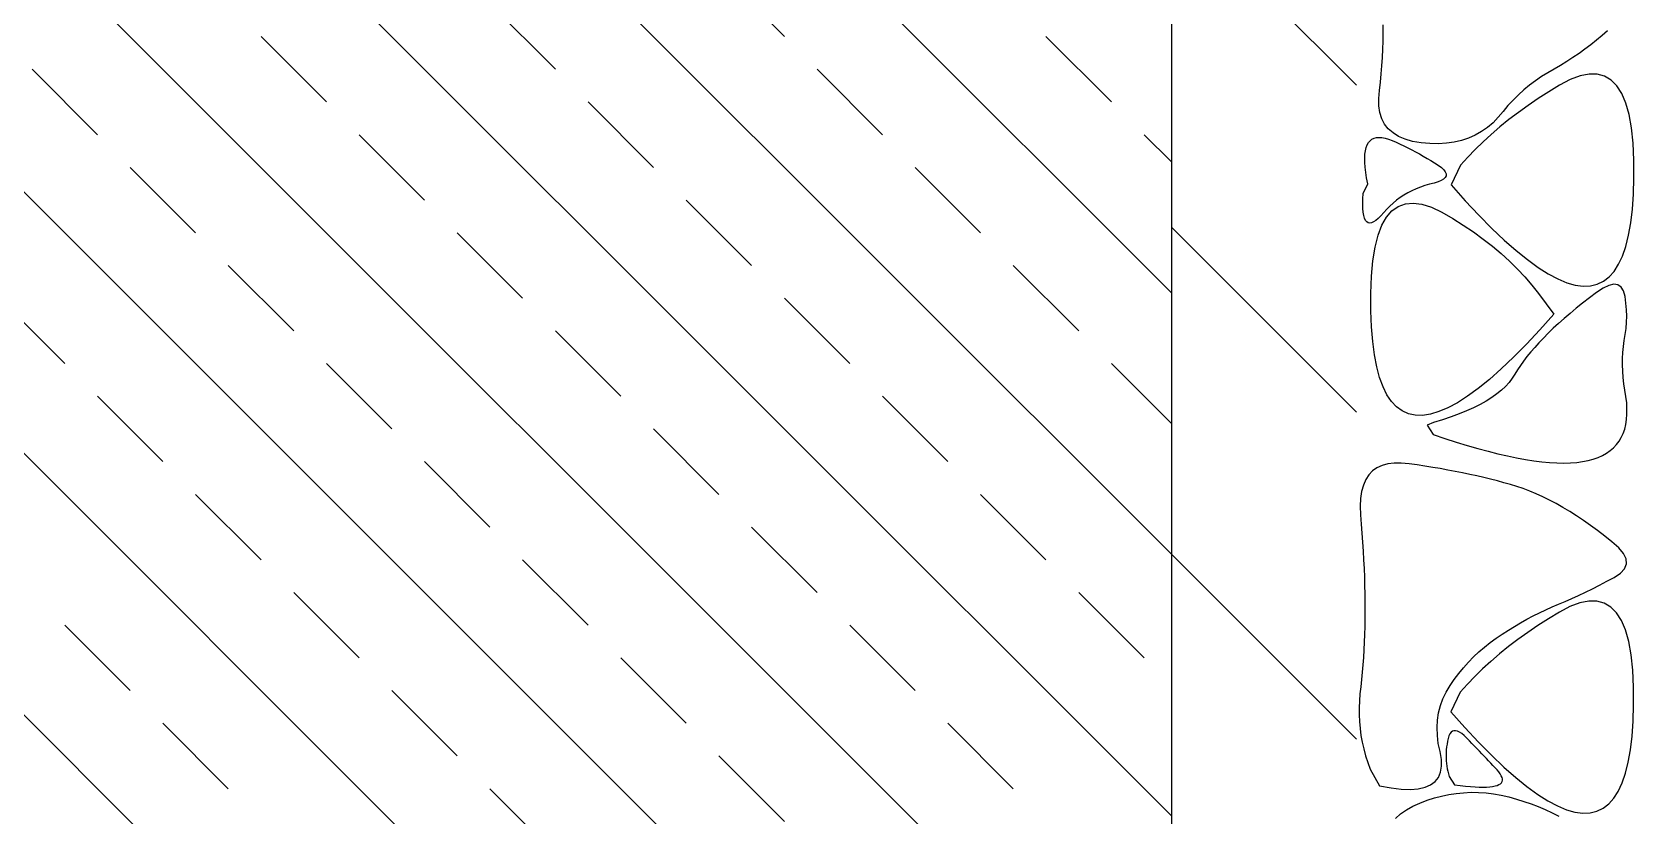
# Model space of a CAD drawing. Header units: metres. Extents: x -220 to 294, y -29 to 18.
# Drawn here: x 234.984 to 237.149, y 12.622 to 13.682 of the extents above; entities that cross this region are included whole.
import ezdxf

# ---------------------------------------------------------------- set-up
doc = ezdxf.new("R2010")
doc.units = ezdxf.units.M
doc.header["$MEASUREMENT"] = 0
doc.layers.add('Rota', color=7, linetype='Continuous')
doc.layers.add('Tarama', color=7, linetype='Continuous')

msp = doc.modelspace()

# ---------------------------------------------------------------- linework, layer by layer
at = {"layer": 'Rota', "color": 7, "linetype": 'Continuous', "lineweight": -3}
msp.add_line((236.5238, 15.0424), (236.5238, 6.2242), dxfattribs=at)
at = {"layer": 'Tarama', "color": 58, "linetype": 'Continuous', "lineweight": -3}
for p, q in [((236.5238, 13.3294), (234.8109, 15.0424)), ((236.5238, 12.9759), (234.7738, 14.7259)), ((236.5238, 12.6223), (234.7738, 14.3723)), ((236.5238, 12.2688), (234.7738, 14.0188)), ((236.7738, 13.6098), (236.5238, 13.8598)), ((236.0009, 13.6756), (235.9125, 13.764)), ((235.6915, 13.6314), (235.6031, 13.7198)), ((236.5238, 11.9152), (234.7738, 13.6652)), ((235.3822, 13.5872), (235.2938, 13.6756)), ((236.4428, 13.5872), (236.3544, 13.6756)), ((235.0728, 13.543), (234.9844, 13.6314)), ((236.1335, 13.543), (236.0451, 13.6314)), ((235.8241, 13.4988), (235.7357, 13.5872)), ((235.5148, 13.4546), (235.4264, 13.543)), ((236.5238, 13.5062), (236.487, 13.543)), ((235.2054, 13.4104), (235.117, 13.4988)), ((236.2661, 13.4104), (236.1777, 13.4988)), ((235.9567, 13.3662), (235.8683, 13.4546)), ((235.6473, 13.322), (235.5589, 13.4104)), ((236.7738, 13.1678), (236.5238, 13.4178)), ((235.338, 13.2779), (235.2496, 13.3662)), ((236.3986, 13.2779), (236.3102, 13.3662)), ((236.5238, 11.5617), (234.7738, 13.3117)), ((235.0286, 13.2337), (234.9402, 13.322)), ((236.0893, 13.2337), (236.0009, 13.322)), ((235.7799, 13.1895), (235.6915, 13.2779)), ((235.4706, 13.1453), (235.3822, 13.2337)), ((236.5238, 13.1527), (236.4428, 13.2337)), ((235.1612, 13.1011), (235.0728, 13.1895)), ((236.2219, 13.1011), (236.1335, 13.1895)), ((235.9125, 13.0569), (235.8241, 13.1453)), ((235.6031, 13.0127), (235.5148, 13.1011)), ((235.2938, 12.9685), (235.2054, 13.0569)), ((236.3544, 12.9685), (236.2661, 13.0569)), ((236.0451, 12.9243), (235.9567, 13.0127)), ((235.7357, 12.8801), (235.6473, 12.9685)), ((236.7738, 12.7259), (236.5238, 12.9759)), ((236.5238, 11.2081), (234.7738, 12.9581)), ((235.4264, 12.8359), (235.338, 12.9243)), ((236.487, 12.8359), (236.3986, 12.9243)), ((235.117, 12.7917), (235.0286, 12.8801)), ((236.1777, 12.7917), (236.0893, 12.8801)), ((235.8683, 12.7475), (235.7799, 12.8359)), ((235.5589, 12.7033), (235.4706, 12.7917)), ((235.2496, 12.6591), (235.1612, 12.7475)), ((236.3102, 12.6591), (236.2219, 12.7475)), ((236.0009, 12.6149), (235.9125, 12.7033)), ((235.6915, 12.5707), (235.6031, 12.6591))]:
    msp.add_line(p, q, dxfattribs=at)
at = {"layer": 'Tarama', "color": 36, "linetype": 'Continuous', "lineweight": -3}
for p, q in [((236.8099, 13.6694), (236.8101, 13.6805)), ((236.8101, 13.6805), (236.81, 13.6915)), ((237.1131, 13.6835), (237.1057, 13.6769)), ((236.809, 13.6473), (236.8096, 13.6584)), ((236.8096, 13.6584), (236.8099, 13.6694)), ((237.0826, 13.6584), (237.0746, 13.6526)), ((237.0904, 13.6644), (237.0826, 13.6584)), ((237.0981, 13.6706), (237.0904, 13.6644)), ((237.1057, 13.6769), (237.0981, 13.6706)), ((236.8074, 13.6251), (236.8083, 13.6362)), ((236.8083, 13.6362), (236.809, 13.6473)), ((237.0497, 13.6366), (237.0411, 13.6316)), ((237.0581, 13.6417), (237.0497, 13.6366)), ((237.0664, 13.6471), (237.0581, 13.6417)), ((237.0746, 13.6526), (237.0664, 13.6471)), ((236.8063, 13.614), (236.8074, 13.6251)), ((237.0159, 13.6159), (237.0079, 13.6099)), ((237.024, 13.6215), (237.0159, 13.6159)), ((237.0324, 13.6267), (237.024, 13.6215)), ((237.0411, 13.6316), (237.0324, 13.6267)), ((237.0628, 13.6175), (237.0484, 13.61)), ((237.076, 13.6225), (237.0628, 13.6175)), ((237.0882, 13.6249), (237.076, 13.6225)), ((237.0992, 13.6248), (237.0882, 13.6249)), ((237.1091, 13.6221), (237.0992, 13.6248)), ((237.1179, 13.6168), (237.1091, 13.6221)), ((237.1256, 13.609), (237.1179, 13.6168)), ((236.8039, 13.5919), (236.8049, 13.6028)), ((236.8049, 13.6028), (236.8063, 13.614)), ((236.9928, 13.5968), (236.9856, 13.5898)), ((237.0002, 13.6035), (236.9928, 13.5968)), ((237.0079, 13.6099), (237.0002, 13.6035)), ((237.0337, 13.601), (237.0195, 13.5918)), ((237.0484, 13.61), (237.0337, 13.601)), ((237.1323, 13.5987), (237.1256, 13.609)), ((237.1378, 13.5858), (237.1323, 13.5987)), ((236.804, 13.5819), (236.8039, 13.5919)), ((236.8053, 13.5728), (236.804, 13.5819)), ((236.808, 13.5646), (236.8053, 13.5728)), ((236.9719, 13.5745), (236.9653, 13.5665)), ((236.9786, 13.5823), (236.9719, 13.5745)), ((236.9856, 13.5898), (236.9786, 13.5823)), ((236.9926, 13.573), (236.9799, 13.5633)), ((237.0058, 13.5825), (236.9926, 13.573)), ((237.0195, 13.5918), (237.0058, 13.5825)), ((237.1422, 13.5703), (237.1378, 13.5858)), ((236.8118, 13.5572), (236.808, 13.5646)), ((236.8169, 13.5508), (236.8118, 13.5572)), ((236.8233, 13.5453), (236.8169, 13.5508)), ((236.9509, 13.5527), (236.9429, 13.5471)), ((236.9584, 13.5592), (236.9509, 13.5527)), ((236.9677, 13.5535), (236.9561, 13.5434)), ((236.9653, 13.5665), (236.9584, 13.5592)), ((236.9799, 13.5633), (236.9677, 13.5535)), ((237.1454, 13.5523), (237.1422, 13.5703)), ((237.1476, 13.5317), (237.1454, 13.5523)), ((236.7871, 13.5255), (236.7885, 13.5292)), ((236.7885, 13.5292), (236.7902, 13.5323)), ((236.7902, 13.5323), (236.7923, 13.5348)), ((236.7923, 13.5348), (236.7948, 13.5368)), ((236.7948, 13.5368), (236.7976, 13.5382)), ((236.7976, 13.5382), (236.8008, 13.5391)), ((236.8008, 13.5391), (236.8043, 13.5394)), ((236.8043, 13.5394), (236.8083, 13.5392)), ((236.8083, 13.5392), (236.8125, 13.5384)), ((236.8125, 13.5384), (236.8172, 13.5371)), ((236.8172, 13.5371), (236.8222, 13.5352)), ((236.8222, 13.5352), (236.8275, 13.5329)), ((236.8309, 13.5406), (236.8233, 13.5453)), ((236.8275, 13.5329), (236.8328, 13.5304)), ((236.8397, 13.5369), (236.8309, 13.5406)), ((236.8328, 13.5304), (236.8381, 13.5278)), ((236.8381, 13.5278), (236.8433, 13.5252)), ((236.8498, 13.534), (236.8397, 13.5369)), ((236.8611, 13.5321), (236.8498, 13.534)), ((236.8731, 13.531), (236.8611, 13.5321)), ((236.8845, 13.5308), (236.8731, 13.531)), ((236.8955, 13.5314), (236.8845, 13.5308)), ((236.906, 13.5329), (236.8955, 13.5314)), ((236.916, 13.5352), (236.906, 13.5329)), ((236.9254, 13.5383), (236.916, 13.5352)), ((236.9344, 13.5422), (236.9254, 13.5383)), ((236.9449, 13.5333), (236.9343, 13.5229)), ((236.9429, 13.5471), (236.9344, 13.5422)), ((236.9561, 13.5434), (236.9449, 13.5333)), ((237.1487, 13.5086), (237.1476, 13.5317)), ((236.7852, 13.5113), (236.7854, 13.5166)), ((236.7852, 13.5054), (236.7852, 13.5113)), ((236.7854, 13.5166), (236.7861, 13.5213)), ((236.7861, 13.5213), (236.7871, 13.5255)), ((236.8433, 13.5252), (236.8486, 13.5225)), ((236.8486, 13.5225), (236.8538, 13.5197)), ((236.8538, 13.5197), (236.8589, 13.5169)), ((236.8589, 13.5169), (236.8641, 13.514)), ((236.8641, 13.514), (236.8692, 13.511)), ((236.8692, 13.511), (236.8743, 13.5079)), ((236.8743, 13.5079), (236.8794, 13.5048)), ((236.9242, 13.5124), (236.9146, 13.5018)), ((236.9343, 13.5229), (236.9242, 13.5124)), ((237.1488, 13.4847), (237.1487, 13.5086)), ((236.7857, 13.499), (236.7852, 13.5054)), ((236.7865, 13.4921), (236.7857, 13.499)), ((236.7876, 13.4846), (236.7865, 13.4921)), ((236.7892, 13.4765), (236.7876, 13.4846)), ((236.8794, 13.5048), (236.8844, 13.5016)), ((236.8844, 13.5016), (236.8886, 13.4985)), ((236.8886, 13.4985), (236.8918, 13.4956)), ((236.8938, 13.4853), (236.8916, 13.4831)), ((236.8918, 13.4956), (236.8939, 13.4928)), ((236.8949, 13.4876), (236.8938, 13.4853)), ((236.8939, 13.4928), (236.8949, 13.4901)), ((236.8949, 13.4901), (236.8949, 13.4876)), ((236.9146, 13.5018), (236.9017, 13.4752)), ((237.1482, 13.4625), (237.1488, 13.4847)), ((236.7825, 13.4561), (236.7828, 13.4637)), ((236.7828, 13.4637), (236.7892, 13.4765)), ((236.8433, 13.4644), (236.838, 13.4613)), ((236.8487, 13.4672), (236.8433, 13.4644)), ((236.8544, 13.4697), (236.8487, 13.4672)), ((236.8602, 13.472), (236.8544, 13.4697)), ((236.8662, 13.4741), (236.8602, 13.472)), ((236.8725, 13.4759), (236.8662, 13.4741)), ((236.8787, 13.4775), (236.8725, 13.4759)), ((236.8841, 13.4792), (236.8787, 13.4775)), ((236.8884, 13.4811), (236.8841, 13.4792)), ((236.8916, 13.4831), (236.8884, 13.4811)), ((236.9017, 13.4752), (236.9208, 13.4538)), ((236.7824, 13.4493), (236.7825, 13.4561)), ((236.7826, 13.4433), (236.7824, 13.4493)), ((236.7831, 13.4381), (236.7826, 13.4433)), ((236.8148, 13.4423), (236.8107, 13.4377)), ((236.819, 13.4466), (236.8148, 13.4423)), ((236.8235, 13.4506), (236.819, 13.4466)), ((236.8219, 13.4401), (236.8304, 13.446)), ((236.8281, 13.4545), (236.8235, 13.4506)), ((236.833, 13.458), (236.8281, 13.4545)), ((236.8304, 13.446), (236.84, 13.4495)), ((236.838, 13.4613), (236.833, 13.458)), ((236.84, 13.4495), (236.8506, 13.4505)), ((236.8506, 13.4505), (236.8624, 13.449)), ((236.8624, 13.449), (236.8752, 13.445)), ((236.8752, 13.445), (236.8892, 13.4384)), ((236.9208, 13.4538), (236.9391, 13.4342)), ((237.1445, 13.4237), (237.1467, 13.4422)), ((237.1467, 13.4422), (237.1482, 13.4625)), ((236.7839, 13.4337), (236.7831, 13.4381)), ((236.7849, 13.43), (236.7839, 13.4337)), ((236.7863, 13.4272), (236.7849, 13.43)), ((236.7879, 13.4252), (236.7863, 13.4272)), ((236.7897, 13.424), (236.7879, 13.4252)), ((236.7919, 13.4236), (236.7897, 13.424)), ((236.7943, 13.4239), (236.7919, 13.4236)), ((236.7971, 13.4251), (236.7943, 13.4239)), ((236.8, 13.4271), (236.7971, 13.4251)), ((236.8033, 13.4298), (236.8, 13.4271)), ((236.8031, 13.4071), (236.8083, 13.4206)), ((236.8069, 13.4334), (236.8033, 13.4298)), ((236.8107, 13.4377), (236.8069, 13.4334)), ((236.8083, 13.4206), (236.8145, 13.4316)), ((236.8145, 13.4316), (236.8219, 13.4401)), ((236.8892, 13.4384), (236.904, 13.4298)), ((236.904, 13.4298), (236.9182, 13.4208)), ((236.9182, 13.4208), (236.9319, 13.4115)), ((236.9391, 13.4342), (236.9567, 13.4164)), ((237.1416, 13.407), (237.1445, 13.4237)), ((236.799, 13.3911), (236.8031, 13.4071)), ((236.9319, 13.4115), (236.945, 13.402)), ((236.945, 13.402), (236.9575, 13.3922)), ((236.9567, 13.4164), (236.9735, 13.4005)), ((236.9735, 13.4005), (236.9895, 13.3864)), ((237.1378, 13.3921), (237.1416, 13.407)), ((236.796, 13.3727), (236.799, 13.3911)), ((236.9575, 13.3922), (236.9694, 13.3822)), ((236.9694, 13.3822), (236.9807, 13.3719)), ((236.9895, 13.3864), (237.0048, 13.3741)), ((237.128, 13.3678), (237.1333, 13.379)), ((237.1333, 13.379), (237.1378, 13.3921)), ((236.7941, 13.3517), (236.796, 13.3727)), ((236.9807, 13.3719), (236.9914, 13.3614)), ((236.9914, 13.3614), (237.0014, 13.3507)), ((237.0048, 13.3741), (237.0193, 13.3636)), ((237.0193, 13.3636), (237.033, 13.3549)), ((237.033, 13.3549), (237.046, 13.348)), ((237.1152, 13.3507), (237.122, 13.3583)), ((237.122, 13.3583), (237.128, 13.3678)), ((236.7933, 13.3282), (236.7941, 13.3517)), ((237.0014, 13.3507), (237.0109, 13.3397)), ((237.0109, 13.3397), (237.0198, 13.3285)), ((237.046, 13.348), (237.0582, 13.3429)), ((237.0582, 13.3429), (237.0696, 13.3397)), ((237.0696, 13.3397), (237.0803, 13.3383)), ((237.0803, 13.3383), (237.0901, 13.3386)), ((237.0901, 13.3386), (237.0993, 13.3408)), ((237.107, 13.3355), (237.098, 13.3295)), ((237.0993, 13.3408), (237.1076, 13.3449)), ((237.1148, 13.3393), (237.107, 13.3355)), ((237.1076, 13.3449), (237.1152, 13.3507)), ((237.1215, 13.3408), (237.1148, 13.3393)), ((237.127, 13.34), (237.1215, 13.3408)), ((237.1314, 13.337), (237.127, 13.34)), ((237.1347, 13.3318), (237.1314, 13.337)), ((236.7934, 13.3049), (236.7933, 13.3282)), ((237.0198, 13.3285), (237.0406, 13.3005)), ((237.0795, 13.3153), (237.0709, 13.3084)), ((237.0886, 13.3224), (237.0795, 13.3153)), ((237.098, 13.3295), (237.0886, 13.3224)), ((237.1368, 13.3243), (237.1347, 13.3318)), ((237.138, 13.3153), (237.1368, 13.3243)), ((237.1387, 13.3065), (237.138, 13.3153)), ((236.7942, 13.2834), (236.7934, 13.3049)), ((237.0406, 13.3005), (237.0217, 13.2793)), ((237.0546, 13.2947), (237.047, 13.2879)), ((237.0626, 13.3015), (237.0546, 13.2947)), ((237.0709, 13.3084), (237.0626, 13.3015)), ((237.1382, 13.2811), (237.1388, 13.2894)), ((237.139, 13.2979), (237.1387, 13.3065)), ((237.1388, 13.2894), (237.139, 13.2979)), ((236.7958, 13.2636), (236.7942, 13.2834)), ((237.0217, 13.2793), (237.0035, 13.2599)), ((237.0265, 13.2682), (237.0204, 13.2618)), ((237.033, 13.2747), (237.0265, 13.2682)), ((237.0398, 13.2813), (237.033, 13.2747)), ((237.047, 13.2879), (237.0398, 13.2813)), ((237.1358, 13.265), (237.1371, 13.273)), ((237.1371, 13.273), (237.1382, 13.2811)), ((236.7982, 13.2456), (236.7958, 13.2636)), ((237.0035, 13.2599), (236.9861, 13.2422)), ((237.0093, 13.2493), (237.0043, 13.2432)), ((237.0147, 13.2555), (237.0093, 13.2493)), ((237.0204, 13.2618), (237.0147, 13.2555)), ((237.1335, 13.2404), (237.1339, 13.2487)), ((237.1339, 13.2487), (237.1347, 13.2569)), ((237.1347, 13.2569), (237.1358, 13.265)), ((236.8013, 13.2294), (236.7982, 13.2456)), ((236.8051, 13.215), (236.8013, 13.2294)), ((236.9694, 13.2264), (236.9535, 13.2123)), ((236.9861, 13.2422), (236.9694, 13.2264)), ((236.9916, 13.2253), (236.988, 13.2194)), ((236.9955, 13.2311), (236.9916, 13.2253)), ((236.9997, 13.2371), (236.9955, 13.2311)), ((237.0043, 13.2432), (236.9997, 13.2371)), ((237.1335, 13.232), (237.1335, 13.2404)), ((237.1338, 13.2236), (237.1335, 13.232)), ((236.8098, 13.2023), (236.8051, 13.215)), ((236.9535, 13.2123), (236.9383, 13.2)), ((236.9753, 13.2028), (236.9697, 13.1976)), ((236.9802, 13.2082), (236.9753, 13.2028)), ((236.9844, 13.2138), (236.9802, 13.2082)), ((236.988, 13.2194), (236.9844, 13.2138)), ((237.1344, 13.215), (237.1338, 13.2236)), ((237.1353, 13.2064), (237.1344, 13.215)), ((237.1366, 13.1977), (237.1353, 13.2064)), ((236.8151, 13.1915), (236.8098, 13.2023)), ((236.8212, 13.1824), (236.8151, 13.1915)), ((236.8281, 13.1751), (236.8212, 13.1824)), ((236.9239, 13.1895), (236.9102, 13.1808)), ((236.9383, 13.2), (236.9239, 13.1895)), ((236.9491, 13.1829), (236.941, 13.1784)), ((236.9567, 13.1877), (236.9491, 13.1829)), ((236.9635, 13.1926), (236.9567, 13.1877)), ((236.9697, 13.1976), (236.9635, 13.1926)), ((237.138, 13.189), (237.1366, 13.1977)), ((237.139, 13.1807), (237.138, 13.189)), ((236.8357, 13.1696), (236.8281, 13.1751)), ((236.8441, 13.1658), (236.8357, 13.1696)), ((236.8533, 13.1639), (236.8441, 13.1658)), ((236.8631, 13.1637), (236.8533, 13.1639)), ((236.8738, 13.1653), (236.8631, 13.1637)), ((236.8852, 13.1687), (236.8738, 13.1653)), ((236.8973, 13.1738), (236.8852, 13.1687)), ((236.9017, 13.1616), (236.8902, 13.1578)), ((236.9102, 13.1808), (236.8973, 13.1738)), ((236.9125, 13.1656), (236.9017, 13.1616)), ((236.9226, 13.1697), (236.9125, 13.1656)), ((236.9321, 13.1739), (236.9226, 13.1697)), ((236.941, 13.1784), (236.9321, 13.1739)), ((237.1388, 13.1582), (237.1394, 13.1653)), ((237.1394, 13.1728), (237.139, 13.1807)), ((237.1394, 13.1653), (237.1394, 13.1728)), ((236.8781, 13.1542), (236.8693, 13.1506)), ((236.8693, 13.1506), (236.8775, 13.138)), ((236.8775, 13.138), (236.8933, 13.1326)), ((236.8902, 13.1578), (236.8781, 13.1542)), ((237.1317, 13.1339), (237.1342, 13.1393)), ((237.1342, 13.1393), (237.1363, 13.1452)), ((237.1363, 13.1452), (237.1378, 13.1515)), ((237.1378, 13.1515), (237.1388, 13.1582)), ((236.8933, 13.1326), (236.9086, 13.1276)), ((236.9086, 13.1276), (236.9235, 13.1231)), ((236.9235, 13.1231), (236.9378, 13.1189)), ((236.9378, 13.1189), (236.9517, 13.1151)), ((237.1167, 13.116), (237.1212, 13.1198)), ((237.1212, 13.1198), (237.1252, 13.1241)), ((237.1252, 13.1241), (237.1287, 13.1288)), ((237.1287, 13.1288), (237.1317, 13.1339)), ((236.8085, 13.0959), (236.8016, 13.0927)), ((236.8162, 13.0981), (236.8085, 13.0959)), ((236.8249, 13.0992), (236.8162, 13.0981)), ((236.8345, 13.0992), (236.8249, 13.0992)), ((236.8449, 13.0982), (236.8345, 13.0992)), ((236.8557, 13.0967), (236.8449, 13.0982)), ((236.8664, 13.0951), (236.8557, 13.0967)), ((236.8769, 13.0934), (236.8664, 13.0951)), ((236.9517, 13.1151), (236.965, 13.1117)), ((236.965, 13.1117), (236.9779, 13.1088)), ((236.9779, 13.1088), (236.9903, 13.1062)), ((236.9903, 13.1062), (237.0022, 13.104)), ((237.0022, 13.104), (237.0135, 13.1023)), ((237.0135, 13.1023), (237.0244, 13.1009)), ((237.0244, 13.1009), (237.0348, 13.1)), ((237.0348, 13.1), (237.0448, 13.0994)), ((237.0448, 13.0994), (237.0542, 13.0992)), ((237.0542, 13.0992), (237.0631, 13.0995)), ((237.0631, 13.0995), (237.0715, 13.1001)), ((237.0715, 13.1001), (237.0795, 13.1012)), ((237.0795, 13.1012), (237.0869, 13.1027)), ((237.0869, 13.1027), (237.0939, 13.1045)), ((237.0939, 13.1045), (237.1003, 13.1068)), ((237.1003, 13.1068), (237.1063, 13.1094)), ((237.1063, 13.1094), (237.1118, 13.1125)), ((237.1118, 13.1125), (237.1167, 13.116)), ((236.7865, 13.0768), (236.7832, 13.0694)), ((236.7906, 13.0832), (236.7865, 13.0768)), ((236.7957, 13.0885), (236.7906, 13.0832)), ((236.8016, 13.0927), (236.7957, 13.0885)), ((236.8872, 13.0917), (236.8769, 13.0934)), ((236.8974, 13.0898), (236.8872, 13.0917)), ((236.9074, 13.0879), (236.8974, 13.0898)), ((236.9173, 13.086), (236.9074, 13.0879)), ((236.927, 13.0839), (236.9173, 13.086)), ((236.9366, 13.0818), (236.927, 13.0839)), ((236.946, 13.0796), (236.9366, 13.0818)), ((236.9552, 13.0773), (236.946, 13.0796)), ((236.9643, 13.075), (236.9552, 13.0773)), ((236.9732, 13.0725), (236.9643, 13.075)), ((236.7795, 13.0514), (236.7789, 13.0408)), ((236.7809, 13.0609), (236.7795, 13.0514)), ((236.7832, 13.0694), (236.7809, 13.0609)), ((236.982, 13.07), (236.9732, 13.0725)), ((236.9906, 13.0675), (236.982, 13.07)), ((236.9993, 13.0646), (236.9906, 13.0675)), ((237.008, 13.0613), (236.9993, 13.0646)), ((237.0168, 13.0576), (237.008, 13.0613)), ((237.0257, 13.0536), (237.0168, 13.0576)), ((237.0347, 13.0492), (237.0257, 13.0536)), ((236.7789, 13.0408), (236.7793, 13.0292)), ((237.0437, 13.0444), (237.0347, 13.0492)), ((237.0529, 13.0393), (237.0437, 13.0444)), ((237.0621, 13.0338), (237.0529, 13.0393)), ((237.0714, 13.0279), (237.0621, 13.0338)), ((236.7793, 13.0292), (236.7803, 13.0168)), ((236.7803, 13.0168), (236.7813, 13.0045)), ((237.0807, 13.0216), (237.0714, 13.0279)), ((237.0902, 13.0149), (237.0807, 13.0216)), ((237.0997, 13.0079), (237.0902, 13.0149)), ((236.7813, 13.0045), (236.7822, 12.9924)), ((236.7822, 12.9924), (236.7829, 12.9803)), ((237.1093, 13.0005), (237.0997, 13.0079)), ((237.119, 12.9927), (237.1093, 13.0005)), ((237.1283, 12.9847), (237.119, 12.9927)), ((236.7829, 12.9803), (236.7836, 12.9685)), ((236.7836, 12.9685), (236.7841, 12.9567)), ((237.1348, 12.977), (237.1283, 12.9847)), ((237.1383, 12.9697), (237.1348, 12.977)), ((237.1387, 12.9629), (237.1383, 12.9697)), ((236.7841, 12.9567), (236.7846, 12.9451)), ((236.7846, 12.9451), (236.7849, 12.9336)), ((237.112, 12.9394), (237.1219, 12.9447)), ((237.1219, 12.9447), (237.1305, 12.9503)), ((237.1305, 12.9503), (237.1361, 12.9564)), ((237.1361, 12.9564), (237.1387, 12.9629)), ((236.7849, 12.9336), (236.7851, 12.9223)), ((236.7851, 12.9223), (236.7853, 12.9111)), ((237.074, 12.9204), (237.0832, 12.9248)), ((237.0832, 12.9248), (237.0927, 12.9294)), ((237.0927, 12.9294), (237.1022, 12.9343)), ((237.1022, 12.9343), (237.112, 12.9394)), ((236.7853, 12.9), (236.7852, 12.8891)), ((236.7853, 12.9111), (236.7853, 12.9)), ((237.0211, 12.8969), (237.0297, 12.901)), ((237.0297, 12.901), (237.0383, 12.9049)), ((237.0383, 12.9049), (237.047, 12.9086)), ((237.047, 12.9086), (237.0559, 12.9123)), ((237.0623, 12.9053), (237.048, 12.8978)), ((237.0559, 12.9123), (237.0648, 12.9162)), ((237.0756, 12.9103), (237.0623, 12.9053)), ((237.0648, 12.9162), (237.074, 12.9204)), ((237.0877, 12.9127), (237.0756, 12.9103)), ((237.0987, 12.9126), (237.0877, 12.9127)), ((237.1086, 12.9099), (237.0987, 12.9126)), ((237.1175, 12.9046), (237.1086, 12.9099)), ((237.1252, 12.8968), (237.1175, 12.9046)), ((236.785, 12.8783), (236.7847, 12.8677)), ((236.7852, 12.8891), (236.785, 12.8783)), ((236.9791, 12.8733), (236.9873, 12.8785)), ((236.9873, 12.8785), (236.9957, 12.8834)), ((236.9957, 12.8834), (237.0041, 12.8881)), ((237.0041, 12.8881), (237.0126, 12.8926)), ((237.019, 12.8796), (237.0053, 12.8703)), ((237.0126, 12.8926), (237.0211, 12.8969)), ((237.0332, 12.8888), (237.019, 12.8796)), ((237.048, 12.8978), (237.0332, 12.8888)), ((237.1318, 12.8865), (237.1252, 12.8968)), ((237.1373, 12.8736), (237.1318, 12.8865)), ((236.7843, 12.8572), (236.7838, 12.8468)), ((236.7847, 12.8677), (236.7843, 12.8572)), ((236.9469, 12.8504), (236.9546, 12.8566)), ((236.9546, 12.8566), (236.9626, 12.8624)), ((236.9626, 12.8624), (236.9708, 12.868)), ((236.9708, 12.868), (236.9791, 12.8733)), ((236.9921, 12.8608), (236.9794, 12.8511)), ((237.0053, 12.8703), (236.9921, 12.8608)), ((237.1417, 12.8581), (237.1373, 12.8736)), ((237.145, 12.8401), (237.1417, 12.8581)), ((236.7832, 12.8365), (236.7825, 12.8264)), ((236.7838, 12.8468), (236.7832, 12.8365)), ((236.9253, 12.83), (236.9322, 12.8371)), ((236.9322, 12.8371), (236.9394, 12.8439)), ((236.9394, 12.8439), (236.9469, 12.8504)), ((236.9672, 12.8412), (236.9556, 12.8312)), ((236.9794, 12.8511), (236.9672, 12.8412)), ((237.1472, 12.8195), (237.145, 12.8401)), ((236.7817, 12.8165), (236.7807, 12.8066)), ((236.7825, 12.8264), (236.7817, 12.8165)), ((236.9061, 12.8068), (236.9123, 12.8148)), ((236.9123, 12.8148), (236.9187, 12.8226)), ((236.9187, 12.8226), (236.9253, 12.83)), ((236.9444, 12.8211), (236.9338, 12.8107)), ((236.9556, 12.8312), (236.9444, 12.8211)), ((237.1482, 12.7964), (237.1472, 12.8195)), ((236.7797, 12.7969), (236.7786, 12.7874)), ((236.7807, 12.8066), (236.7797, 12.7969)), ((236.895, 12.7897), (236.9003, 12.7984)), ((236.9003, 12.7984), (236.9061, 12.8068)), ((236.9237, 12.8002), (236.9141, 12.7896)), ((236.9338, 12.8107), (236.9237, 12.8002)), ((237.1483, 12.7725), (237.1482, 12.7964)), ((236.7778, 12.7779), (236.7774, 12.7684)), ((236.7786, 12.7874), (236.7778, 12.7779)), ((236.8848, 12.7618), (236.8873, 12.7714)), ((236.8873, 12.7714), (236.8907, 12.7807)), ((236.8907, 12.7807), (236.895, 12.7897)), ((236.9141, 12.7896), (236.9012, 12.7629)), ((237.1477, 12.7503), (237.1483, 12.7725)), ((236.7774, 12.7684), (236.7774, 12.759)), ((236.7774, 12.759), (236.7779, 12.7497)), ((236.7779, 12.7497), (236.7787, 12.7404)), ((236.8828, 12.7417), (236.8833, 12.7519)), ((236.8833, 12.7519), (236.8848, 12.7618)), ((236.9012, 12.7629), (236.9203, 12.7416)), ((237.1463, 12.73), (237.1477, 12.7503)), ((236.7787, 12.7404), (236.78, 12.7311)), ((236.78, 12.7311), (236.7817, 12.7219)), ((236.8832, 12.7312), (236.8828, 12.7417)), ((236.8845, 12.7204), (236.8832, 12.7312)), ((236.8979, 12.7271), (236.897, 12.7232)), ((236.8989, 12.7306), (236.8979, 12.7271)), ((236.9002, 12.7333), (236.8989, 12.7306)), ((236.9018, 12.7354), (236.9002, 12.7333)), ((236.9036, 12.7368), (236.9018, 12.7354)), ((236.9056, 12.7375), (236.9036, 12.7368)), ((236.9079, 12.7375), (236.9056, 12.7375)), ((236.9104, 12.7369), (236.9079, 12.7375)), ((236.9131, 12.7356), (236.9104, 12.7369)), ((236.9161, 12.7336), (236.9131, 12.7356)), ((236.9193, 12.7309), (236.9161, 12.7336)), ((236.9228, 12.7276), (236.9193, 12.7309)), ((236.9203, 12.7416), (236.9387, 12.722)), ((236.9264, 12.7239), (236.9228, 12.7276)), ((237.1441, 12.7115), (237.1463, 12.73)), ((236.7817, 12.7219), (236.7837, 12.7128)), ((236.7837, 12.7128), (236.7862, 12.7037)), ((236.8868, 12.7093), (236.8845, 12.7204)), ((236.8886, 12.6987), (236.8868, 12.7093)), ((236.895, 12.7079), (236.8949, 12.7042)), ((236.8953, 12.7117), (236.895, 12.7079)), ((236.8957, 12.7155), (236.8953, 12.7117)), ((236.8963, 12.7193), (236.8957, 12.7155)), ((236.897, 12.7232), (236.8963, 12.7193)), ((236.9299, 12.7202), (236.9264, 12.7239)), ((236.9333, 12.7167), (236.9299, 12.7202)), ((236.9367, 12.7132), (236.9333, 12.7167)), ((236.94, 12.7097), (236.9367, 12.7132)), ((236.9387, 12.722), (236.9562, 12.7042)), ((236.9432, 12.7064), (236.94, 12.7097)), ((236.9463, 12.7031), (236.9432, 12.7064)), ((237.1411, 12.6948), (237.1441, 12.7115)), ((236.7862, 12.7037), (236.7892, 12.6946)), ((236.7892, 12.6946), (236.7925, 12.6856)), ((236.7925, 12.6856), (236.8051, 12.663)), ((236.8875, 12.6813), (236.8888, 12.6894)), ((236.8888, 12.6894), (236.8886, 12.6987)), ((236.8949, 12.7042), (236.8949, 12.7005)), ((236.8949, 12.7005), (236.8951, 12.6968)), ((236.8951, 12.6968), (236.8954, 12.6932)), ((236.8954, 12.6932), (236.8959, 12.6896)), ((236.8959, 12.6896), (236.8965, 12.6861)), ((236.8965, 12.6861), (236.8972, 12.6826)), ((236.9494, 12.6998), (236.9463, 12.7031)), ((236.9524, 12.6966), (236.9494, 12.6998)), ((236.9554, 12.6935), (236.9524, 12.6966)), ((236.9582, 12.6904), (236.9554, 12.6935)), ((236.9562, 12.7042), (236.973, 12.6883)), ((236.9611, 12.6875), (236.9582, 12.6904)), ((236.9638, 12.6845), (236.9611, 12.6875)), ((236.9662, 12.6817), (236.9638, 12.6845)), ((236.973, 12.6883), (236.9891, 12.6742)), ((237.1374, 12.6799), (237.1411, 12.6948)), ((236.8051, 12.663), (236.8206, 12.6601)), ((236.8665, 12.661), (236.8741, 12.6643)), ((236.8741, 12.6643), (236.8801, 12.6687)), ((236.8801, 12.6687), (236.8846, 12.6744)), ((236.8846, 12.6744), (236.8875, 12.6813)), ((236.8972, 12.6826), (236.8981, 12.6792)), ((236.8981, 12.6792), (236.8991, 12.6757)), ((236.8991, 12.6757), (236.9064, 12.6642)), ((236.9064, 12.6642), (236.9141, 12.6633)), ((236.9141, 12.6633), (236.9212, 12.6625)), ((236.9212, 12.6625), (236.9279, 12.6619)), ((236.9279, 12.6619), (236.9341, 12.6615)), ((236.9541, 12.6616), (236.9579, 12.6621)), ((236.9579, 12.6621), (236.9612, 12.6628)), ((236.9612, 12.6628), (236.964, 12.6636)), ((236.964, 12.6636), (236.9664, 12.6646)), ((236.9681, 12.6791), (236.9662, 12.6817)), ((236.9664, 12.6646), (236.9683, 12.6658)), ((236.9696, 12.6767), (236.9681, 12.6791)), ((236.9683, 12.6658), (236.9697, 12.6672)), ((236.9706, 12.6744), (236.9696, 12.6767)), ((236.9697, 12.6672), (236.9706, 12.6687)), ((236.9711, 12.6723), (236.9706, 12.6744)), ((236.9706, 12.6687), (236.9711, 12.6704)), ((236.9711, 12.6704), (236.9711, 12.6723)), ((236.9891, 12.6742), (237.0043, 12.6619)), ((237.0043, 12.6619), (237.0188, 12.6514)), ((237.1276, 12.6555), (237.1328, 12.6668)), ((237.1328, 12.6668), (237.1374, 12.6799)), ((236.8206, 12.6601), (236.8344, 12.6585)), ((236.8344, 12.6585), (236.8467, 12.6582)), ((236.8467, 12.6582), (236.8574, 12.659)), ((236.8574, 12.659), (236.8665, 12.661)), ((236.8597, 12.6397), (236.8694, 12.6434)), ((236.8694, 12.6434), (236.8791, 12.6466)), ((236.8791, 12.6466), (236.8889, 12.6492)), ((236.8889, 12.6492), (236.8988, 12.6513)), ((236.8988, 12.6513), (236.9087, 12.6528)), ((236.9087, 12.6528), (236.9187, 12.6537)), ((236.9187, 12.6537), (236.9287, 12.6542)), ((236.9287, 12.6542), (236.9388, 12.654)), ((236.9341, 12.6615), (236.9398, 12.6613)), ((236.9388, 12.654), (236.949, 12.6533)), ((236.9398, 12.6613), (236.945, 12.6612)), ((236.945, 12.6612), (236.9498, 12.6613)), ((236.949, 12.6533), (236.9592, 12.6521)), ((236.9498, 12.6613), (236.9541, 12.6616)), ((236.9592, 12.6521), (236.9695, 12.6502)), ((236.9695, 12.6502), (236.9798, 12.6479)), ((236.9798, 12.6479), (236.9901, 12.6451)), ((236.9901, 12.6451), (237.0002, 12.642)), ((237.0002, 12.642), (237.01, 12.6386)), ((237.0188, 12.6514), (237.0326, 12.6427)), ((237.0326, 12.6427), (237.0455, 12.6358)), ((237.1147, 12.6385), (237.1215, 12.6461)), ((237.1215, 12.6461), (237.1276, 12.6555)), ((236.8266, 12.6189), (236.8334, 12.625)), ((236.8334, 12.625), (236.8413, 12.6305)), ((236.8413, 12.6305), (236.8502, 12.6354)), ((236.8502, 12.6354), (236.8597, 12.6397)), ((237.01, 12.6386), (237.0196, 12.6349)), ((237.0196, 12.6349), (237.029, 12.6309)), ((237.029, 12.6309), (237.0382, 12.6267)), ((237.0382, 12.6267), (237.0471, 12.6221)), ((237.0455, 12.6358), (237.0577, 12.6307)), ((237.0577, 12.6307), (237.0691, 12.6275)), ((237.0691, 12.6275), (237.0798, 12.6261)), ((237.0798, 12.6261), (237.0897, 12.6264)), ((237.0897, 12.6264), (237.0988, 12.6286)), ((237.0988, 12.6286), (237.1071, 12.6326)), ((237.1071, 12.6326), (237.1147, 12.6385))]:
    msp.add_line(p, q, dxfattribs=at)

doc.saveas('drawing.dxf')
